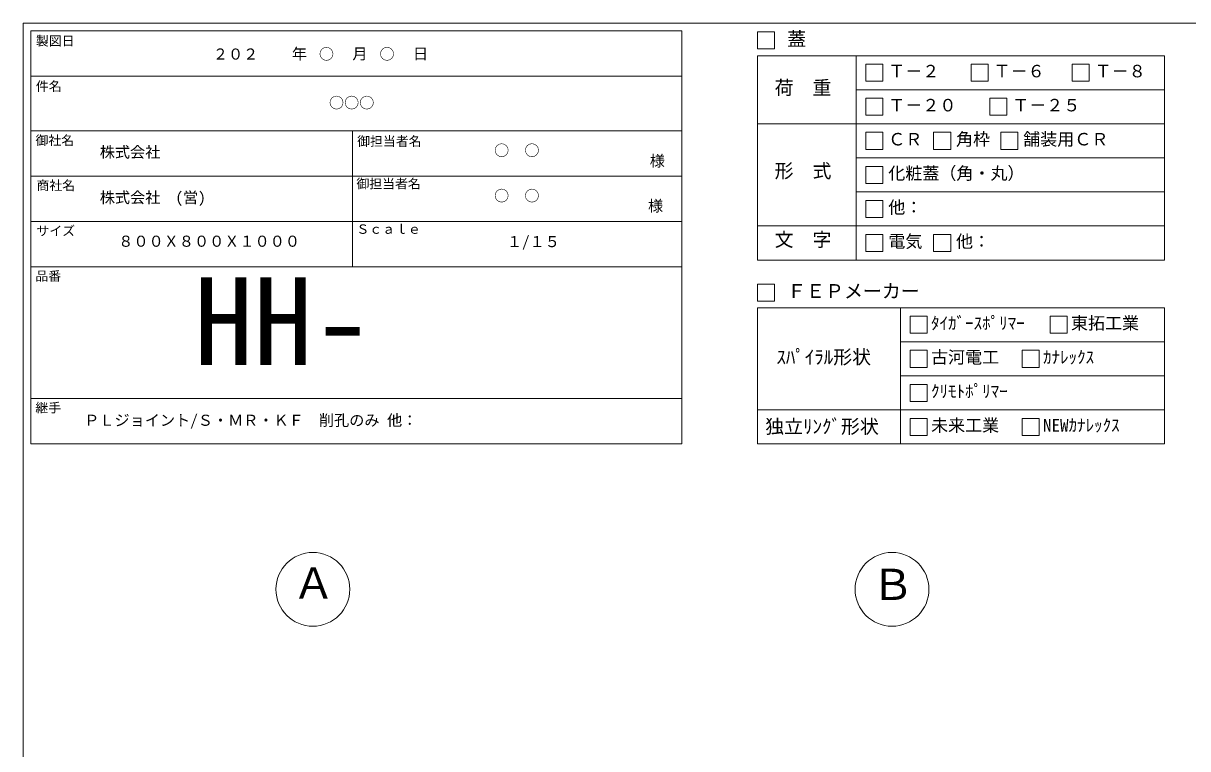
# Model space of a CAD drawing. Units: millimetres, scale not verified. Extents: x -4890 to 4890, y -2301 to 2302.
# Drawn here: x -1230 to 1846, y 384 to 2302 of the extents above; entities that cross this region are included whole.
import ezdxf
from ezdxf.enums import TextEntityAlignment as Align

# ---------------------------------------------------------------- set-up
doc = ezdxf.new("R2010")
doc.units = ezdxf.units.MM
doc.header["$LTSCALE"] = 10
for name, color, linetype, lineweight in [('0-2_waku', 7, 'Continuous', 18), ('0-3_gaikei', 7, 'Continuous', 18), ('0-E_文字１', 7, 'Continuous', 18), ('1-5_文字２', 7, 'Continuous', 5)]:
    doc.layers.add(name, color=color, linetype=linetype, lineweight=lineweight)
doc.styles.add('ＭＳ ゴシック', font='')
doc.styles.get('ＭＳ ゴシック').set_extended_font_data('MS Gothic')

msp = doc.modelspace()

# ---------------------------------------------------------------- linework, layer by layer
at = {"layer": '0-2_waku'}
for p, q in [((-1230.24, 2301.56), (-1230.24, -1973.44)), ((-1210.24, 2281.56), (-1210.24, 1189.56)), ((-1210.24, 2281.56), (509.76, 2281.56)), ((-1210.24, 2281.56), (-1210.24, 1189.56)), ((-1210.24, 2281.56), (509.76, 2281.56)), ((-1210.24, 2281.56), (-1210.24, 1189.56)), ((509.76, 2281.56), (509.76, 1189.56)), ((709.76, 2215.79), (1784.76, 2215.79)), ((709.76, 2215.79), (709.76, 1675.79)), ((970.43, 2215.79), (970.43, 1675.79)), ((1784.76, 2215.79), (1784.76, 1675.79)), ((-1210.24, 2161.56), (509.76, 2161.56)), ((-1210.24, 2161.56), (509.76, 2161.56)), ((-1210.24, 2161.56), (509.76, 2161.56)), ((-1210.24, 2161.56), (509.76, 2161.56)), ((970.43, 2125.79), (1784.76, 2125.79)), ((709.76, 2035.79), (1784.76, 2035.79)), ((-1210.24, 2017.56), (509.76, 2017.56)), ((-1210.24, 2017.56), (509.76, 2017.56)), ((-360.24, 2017.56), (-360.24, 1657.56)), ((970.43, 1945.79), (1784.76, 1945.79)), ((-1210.24, 1897.56), (509.76, 1897.56)), ((970.43, 1855.79), (1784.76, 1855.79)), ((-1210.24, 1777.56), (509.76, 1777.56)), ((709.76, 1765.79), (1784.76, 1765.79)), ((709.76, 1675.79), (1784.76, 1675.79)), ((-1210.24, 1657.56), (509.76, 1657.56)), ((709.76, 1549.56), (1784.76, 1549.56)), ((709.76, 1549.56), (709.76, 1189.56)), ((1087.58, 1549.56), (1087.58, 1189.56)), ((1784.76, 1549.56), (1784.76, 1189.56)), ((1087.58, 1459.56), (1784.76, 1459.56)), ((1087.58, 1369.56), (1784.76, 1369.56)), ((-1210.24, 1309.56), (509.76, 1309.56)), ((709.76, 1279.56), (1784.76, 1279.56)), ((-1210.24, 1189.56), (509.76, 1189.56)), ((709.76, 1189.56), (1784.76, 1189.56)), ((709.76, 1189.56), (1784.76, 1189.56))]:
    msp.add_line(p, q, dxfattribs=at)
msp.add_lwpolyline([(-1230.24, 2301.56), (4889.76, 2301.56), (4889.76, -1973.44)], dxfattribs=at)
at = {"layer": '0-3_gaikei'}
for centre in [(-465.24, 805.31), (1064.76, 805.31)]:
    msp.add_circle(centre, 97.5, dxfattribs=at)
at = {"layer": '0-E_文字１'}
for p, q in [((709.76, 2278.6), (709.76, 2233.6)), ((709.76, 2233.6), (754.76, 2233.6)), ((995.73, 2193.29), (1040.73, 2193.29)), ((995.73, 2193.29), (995.73, 2148.29)), ((995.73, 2193.29), (995.73, 2148.29)), ((995.73, 2193.29), (1040.73, 2193.29)), ((995.73, 2193.29), (995.73, 2148.29)), ((995.73, 2193.29), (1040.73, 2193.29)), ((1040.73, 2193.29), (1040.73, 2148.29)), ((1040.73, 2193.29), (1040.73, 2148.29)), ((1040.73, 2193.29), (1040.73, 2148.29)), ((1273.81, 2193.29), (1318.81, 2193.29)), ((1273.81, 2193.29), (1273.81, 2148.29)), ((1318.81, 2193.29), (1318.81, 2148.29)), ((1541.02, 2193.29), (1586.02, 2193.29)), ((1541.02, 2193.29), (1541.02, 2148.29)), ((1586.02, 2193.29), (1586.02, 2148.29)), ((995.73, 2148.29), (1040.73, 2148.29)), ((995.73, 2148.29), (1040.73, 2148.29)), ((995.73, 2148.29), (1040.73, 2148.29)), ((1273.81, 2148.29), (1318.81, 2148.29)), ((1541.02, 2148.29), (1586.02, 2148.29)), ((995.73, 2103.29), (1040.73, 2103.29)), ((995.73, 2103.29), (995.73, 2058.29)), ((1040.73, 2103.29), (1040.73, 2058.29)), ((1323.21, 2103.29), (1368.21, 2103.29)), ((1323.21, 2103.29), (1323.21, 2058.29)), ((1368.21, 2103.29), (1368.21, 2058.29)), ((995.73, 2058.29), (1040.73, 2058.29)), ((1323.21, 2058.29), (1368.21, 2058.29)), ((995.73, 2013.29), (1040.73, 2013.29)), ((995.73, 2013.29), (995.73, 1968.29)), ((995.73, 2013.29), (995.73, 1968.29)), ((1040.73, 2013.29), (1040.73, 1968.29)), ((1040.73, 2013.29), (1040.73, 1968.29)), ((1174.73, 2013.29), (1219.73, 2013.29)), ((1174.73, 2013.29), (1174.73, 1968.29)), ((1219.73, 2013.29), (1219.73, 1968.29)), ((1352.23, 2013.29), (1397.23, 2013.29)), ((1352.23, 2013.29), (1352.23, 1968.29)), ((1397.23, 2013.29), (1397.23, 1968.29)), ((995.73, 1968.29), (1040.73, 1968.29)), ((995.73, 1968.29), (1040.73, 1968.29)), ((1174.73, 1968.29), (1219.73, 1968.29)), ((1352.23, 1968.29), (1397.23, 1968.29)), ((995.73, 1923.29), (995.73, 1878.29)), ((1040.73, 1923.29), (1040.73, 1878.29)), ((995.73, 1878.29), (1040.73, 1878.29)), ((995.73, 1833.29), (1040.73, 1833.29)), ((995.73, 1833.29), (995.73, 1788.29)), ((995.73, 1833.29), (995.73, 1788.29)), ((1040.73, 1833.29), (1040.73, 1788.29)), ((1040.73, 1833.29), (1040.73, 1788.29)), ((995.73, 1788.29), (1040.73, 1788.29)), ((995.73, 1788.29), (1040.73, 1788.29)), ((995.73, 1743.29), (995.73, 1698.29)), ((1174.73, 1743.29), (1174.73, 1698.29)), ((995.73, 1698.29), (1040.73, 1698.29)), ((1174.73, 1698.29), (1219.73, 1698.29)), ((709.76, 1612.38), (709.76, 1567.38)), ((709.76, 1567.38), (754.76, 1567.38)), ((1112.88, 1527.06), (1112.88, 1482.06)), ((1482.46, 1527.06), (1527.46, 1527.06)), ((1482.46, 1527.06), (1482.46, 1482.06)), ((1482.46, 1527.06), (1527.46, 1527.06)), ((1482.46, 1527.06), (1482.46, 1482.06)), ((1482.46, 1527.06), (1527.46, 1527.06)), ((1482.46, 1527.06), (1482.46, 1482.06)), ((1527.46, 1527.06), (1527.46, 1482.06)), ((1527.46, 1527.06), (1527.46, 1482.06)), ((1527.46, 1527.06), (1527.46, 1482.06)), ((1112.88, 1482.06), (1157.88, 1482.06)), ((1482.46, 1482.06), (1527.46, 1482.06)), ((1482.46, 1482.06), (1527.46, 1482.06)), ((1482.46, 1482.06), (1527.46, 1482.06)), ((1112.88, 1437.06), (1157.88, 1437.06)), ((1112.88, 1437.06), (1112.88, 1392.06)), ((1157.88, 1437.06), (1157.88, 1392.06)), ((1408.79, 1437.06), (1408.79, 1392.06)), ((1112.88, 1392.06), (1157.88, 1392.06)), ((1408.79, 1392.06), (1453.79, 1392.06)), ((1112.88, 1347.06), (1112.88, 1302.06)), ((1112.88, 1302.06), (1157.88, 1302.06)), ((1112.88, 1257.06), (1157.88, 1257.06)), ((1112.88, 1257.06), (1112.88, 1212.06)), ((1157.88, 1257.06), (1157.88, 1212.06)), ((1408.79, 1257.06), (1453.79, 1257.06)), ((1408.79, 1257.06), (1408.79, 1212.06)), ((1453.79, 1257.06), (1453.79, 1212.06)), ((1112.88, 1212.06), (1157.88, 1212.06)), ((1408.79, 1212.06), (1453.79, 1212.06))]:
    msp.add_line(p, q, dxfattribs=at)
for points in [[(709.76, 2278.6), (754.76, 2278.6), (754.76, 2233.6)], [(709.76, 2278.6), (754.76, 2278.6), (754.76, 2233.6)], [(995.73, 2013.29), (1040.73, 2013.29), (1040.73, 1968.29)], [(995.73, 2013.29), (995.73, 1968.29), (1040.73, 1968.29)], [(995.73, 1923.29), (1040.73, 1923.29), (1040.73, 1878.29)], [(995.73, 1833.29), (1040.73, 1833.29), (1040.73, 1788.29)], [(995.73, 1833.29), (995.73, 1788.29), (1040.73, 1788.29)], [(995.73, 1743.29), (1040.73, 1743.29), (1040.73, 1698.29)], [(1174.73, 1743.29), (1219.73, 1743.29), (1219.73, 1698.29)], [(709.76, 1612.38), (754.76, 1612.38), (754.76, 1567.38)], [(1112.88, 1527.06), (1157.88, 1527.06), (1157.88, 1482.06)], [(1408.79, 1437.06), (1453.79, 1437.06), (1453.79, 1392.06)], [(1112.88, 1347.06), (1157.88, 1347.06), (1157.88, 1302.06)]]:
    msp.add_lwpolyline(points, dxfattribs=at)

# ---------------------------------------------------------------- texts
at = {"layer": '0-E_文字１', "style": 'ＭＳ ゴシック'}
for s, height, p in [('蓋', 36.66, (787.85, 2230.68)), ('製図日', 24.93, (-1196.97, 2235.12)), ('\u3000\u3000年\u3000\u3000\u3000月\u3000\u3000\u3000日', 29.33, (-600.93, 2197.51)), ('Ｔ－２', 32.99, (1054.87, 2148.77)), ('Ｔ－６', 32.99, (1332.96, 2148.77)), ('Ｔ－８', 32.99, (1600.16, 2148.77)), ('荷\u3000重', 36.66, (754.73, 2101.98)), ('件名', 24.93, (-1196.97, 2115.12)), ('Ｔ－２０', 32.99, (1054.87, 2058.77)), ('Ｔ－２５', 32.99, (1382.35, 2058.77)), ('御社名', 24.93, (-1197.94, 1972.11)), ('御担当者名', 24.93, (-348.03, 1969.9)), ('御担当者名', 24.93, (-348.03, 1969.9)), ('ＣＲ', 32.99, (1054.87, 1968.77)), ('角枠', 32.99, (1233.87, 1968.77)), ('舗装用ＣＲ', 32.99, (1411.37, 1968.77)), ('様', 29.33, (424.71, 1914.4)), ('形\u3000式', 36.66, (754.73, 1882.02)), ('化粧蓋（角・丸）', 32.99, (1054.87, 1878.77)), ('商社名', 24.93, (-1195.34, 1853.07)), ('御担当者名', 24.93, (-350.24, 1857.59)), ('様', 29.33, (420.22, 1795.48)), ('他：', 32.99, (1054.87, 1788.77)), ('サイズ', 24.93, (-1195.34, 1733.07)), ('Ｓｃａｌｅ', 24.93, (-350.24, 1737.59)), ('文\u3000字', 36.66, (754.73, 1700.54)), ('８００Ｘ８００Ｘ１０００', 29.33, (-979.29, 1702.03)), ('１/１５', 29.33, (47.31, 1701.08)), ('電気', 32.99, (1054.87, 1698.77)), ('他：', 32.99, (1233.87, 1698.77)), ('品番', 24.93, (-1198.34, 1613.42)), ('HH-', 230.9, (-779.51, 1329.4)), ('ＦＥＰメーカー', 36.66, (787.85, 1564.46)), ('ﾀｲｶﾞｰｽﾎﾟﾘﾏｰ', 32.99, (1167.85, 1482.55)), ('東拓工業', 32.99, (1537.43, 1482.55)), ('ｽﾊﾟｲﾗﾙ形状', 36.66, (759.38, 1389.91)), ('古河電工', 32.99, (1167.85, 1392.55)), ('ｶﾅﾚｯｸｽ', 32.99, (1463.76, 1392.55)), ('ｸﾘﾓﾄﾎﾟﾘﾏｰ', 32.99, (1167.85, 1302.55)), ('継手', 24.93, (-1198.34, 1265.42)), ('ＰＬジョイント/Ｓ・ＭＲ・ＫＦ\u3000削孔のみ 他：', 29.33, (-1069.25, 1228.77)), ('独立ﾘﾝｸﾞ形状', 36.66, (729.85, 1206.42)), ('未来工業', 32.99, (1167.85, 1212.55)), ('NEWｶﾅﾚｯｸｽ', 32.99, (1463.76, 1212.55)), ('Ａ', 82.48, (-519.58, 755.93)), ('Ｂ', 82.48, (1010.26, 752.37))]:
    msp.add_text(s, height=height, dxfattribs=at).set_placement(p, align=Align.BOTTOM_LEFT)
at = {"layer": '1-5_文字２', "style": 'ＭＳ ゴシック'}
for s, p in [('\u3000\u3000２０２\u3000\u3000\u3000\u3000○\u3000\u3000\u3000○', (-809.41, 2196.73)), ('○○○', (-422.72, 2067.91)), ('株式会社', (-1028.24, 1937.65)), ('○\u3000○', (13.54, 1942.03)), ('株式会社\u3000(営)', (-1028.24, 1817.65)), ('○\u3000○', (13.54, 1822.03))]:
    msp.add_text(s, height=29.33, dxfattribs=at).set_placement(p, align=Align.BOTTOM_LEFT)

doc.saveas('drawing.dxf')
